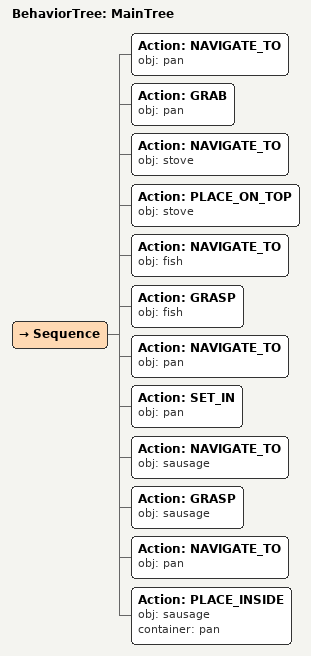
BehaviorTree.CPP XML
<root main_tree_to_execute="MainTree">
  <BehaviorTree ID="MainTree">
    <Sequence>
      <!-- Navigate to pan -->
      <Action ID="NAVIGATE_TO" obj="pan" />
      <!-- Grab pan -->
      <Action ID="GRAB" obj="pan" />
      <!-- Navigate to stove -->
      <Action ID="NAVIGATE_TO" obj="stove" />
      <!-- Place on stove -->
      <Action ID="PLACE_ON_TOP" obj="stove" />
      <!-- Navigate to fish -->
      <Action ID="NAVIGATE_TO" obj="fish" />
      <!-- Grasp fish -->
      <Action ID="GRASP" obj="fish" />
      <!-- Navigate to pan -->
      <Action ID="NAVIGATE_TO" obj="pan" />
      <!-- Set in pan -->
      <Action ID="SET_IN" obj="pan" />
      <!-- Navigate to sausage -->
      <Action ID="NAVIGATE_TO" obj="sausage" />
      <!-- Grasp sausage -->
      <Action ID="GRASP" obj="sausage" />
      <!-- Navigate to pan -->
      <Action ID="NAVIGATE_TO" obj="pan" />
      <!-- Place sausage inside pan -->
      <Action ID="PLACE_INSIDE" obj="sausage" container="pan" />
    </Sequence>
  </BehaviorTree>
</root>
